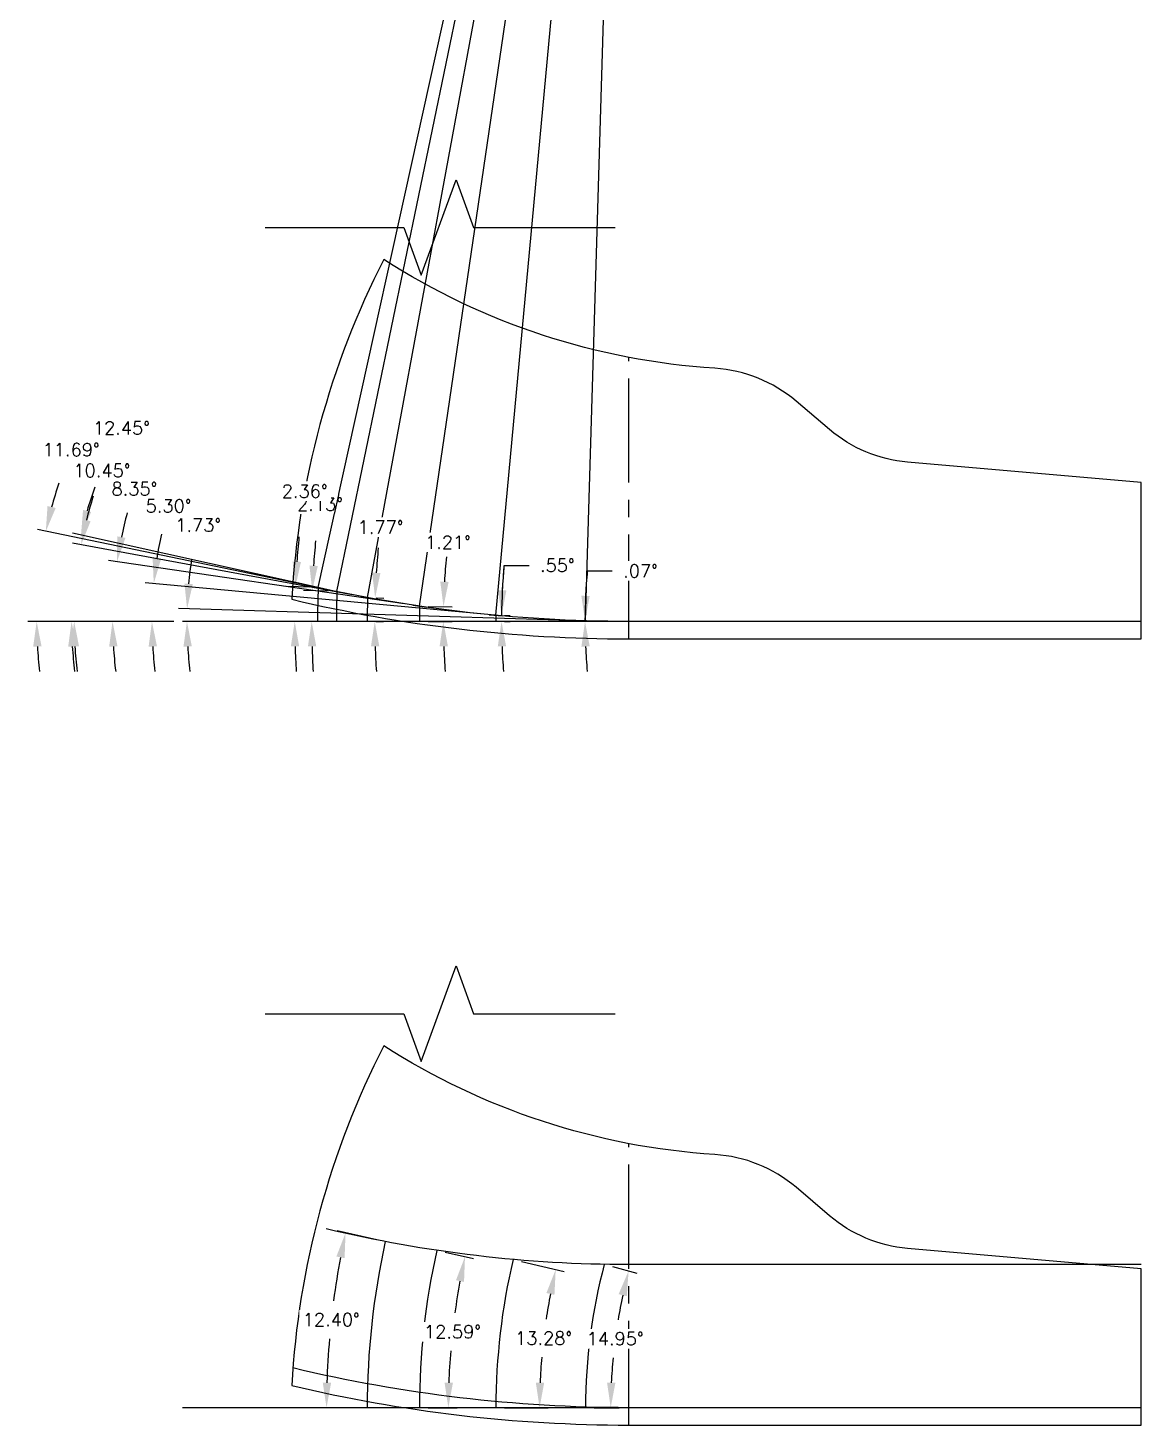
# Model space of a CAD drawing. Extents: x 34 to 150, y -20 to 22.
# Drawn here: x 141.5 to 149.52, y -20.41 to -10.35 of the extents above; entities that cross this region are included whole.
import ezdxf

# ---------------------------------------------------------------- set-up
doc = ezdxf.new("R2010")
doc.units = 0
doc.header["$MEASUREMENT"] = 0
doc.header["$PDMODE"] = 35
doc.linetypes.add('CENTER2', pattern=[1.125, 0.75, -0.125, 0.125, -0.125])
doc.layers.get('0').update_dxf_attribs({"linetype": 'CONTINUOUS'})
doc.layers.get('Defpoints').update_dxf_attribs({"color": 10, "linetype": 'CONTINUOUS'})
for name, color, linetype in [('CLine', 5, 'CENTER2'), ('Dims', 4, 'CONTINUOUS'), ('TEXT', 3, 'CONTINUOUS')]:
    doc.layers.add(name, color=color, linetype=linetype)
doc.styles.add('RomanS', font='romans')
doc.dimstyles.get("Standard").update_dxf_attribs({"dimtxt": 0.094, "dimasz": 0.18, "dimexe": 0.0625, "dimexo": 0.0625, "dimgap": 0.09, "dimtad": 0, "dimtih": 1, "dimtoh": 1, "dimdec": 4, "dimzin": 4, "dimdsep": 46, "dimtxsty": 'RomanS', "dimcen": 0.09, "dimazin": 1, "dimtfac": 1, "dimtdec": 4, "dimtofl": 0, "dimtmove": 0, "dimatfit": 1, "dimfxl": 1, "dimtfill": 1, "dimtolj": 1, "dimtzin": 0, "dimarcsym": 0})

# ---------------------------------------------------------------- blocks, each defined once
blk = doc.blocks.new('*D520')
at = {"layer": 'Defpoints', "color": 0, "transparency": 16777216}
for p in [(144.872, -14.577), (144.871, -14.621), (144.912, -14.606), (149.517, -14.621)]:
    blk.add_point(p, dxfattribs=at)
at = {"layer": 'Dims', "color": 0, "lineweight": -2, "transparency": 16777216}
for p, q in [((144.93, -14.217), (145.11, -14.217)), ((144.934, -14.577), (144.975, -14.578)), ((144.934, -14.621), (144.974, -14.621))]:
    blk.add_line(p, q, dxfattribs=at)
for start, end in [(174.9733, 179.4538), (174.9742, 177.214), (182.2398, 184.4796)]:
    blk.add_arc((149.517, -14.621), 4.605, start, end, dxfattribs=at)
at = {"layer": 'Dims', "color": 0, "transparency": 16777216}
for points in [[(144.947, -14.398), (144.887, -14.396), (144.912, -14.577)], [(144.885, -14.801), (144.945, -14.8), (144.912, -14.621)]]:
    blk.add_solid(points, dxfattribs=at)
at = {"layer": 'Dims', "color": 0, "transparency": 16777216, "insert": (145.314, -14.217), "char_height": 0.094, "attachment_point": 5, "style": 'RomanS', "bg_fill": 3, "box_fill_scale": 1.25, "bg_fill_color": 256, "bg_fill_true_color": 13158600, "bg_fill_transparency": 0}
blk.add_mtext('\\A1;.55°', dxfattribs=at)
blk = doc.blocks.new('*D521')
at = {"layer": 'Defpoints', "color": 0, "transparency": 16777216}
for p in [(144.322, -14.511), (144.493, -14.585), (144.321, -14.621), (149.517, -14.621)]:
    blk.add_point(p, dxfattribs=at)
at = {"layer": 'Dims', "color": 0, "lineweight": -2, "transparency": 16777216}
for p, q in [((144.384, -14.512), (144.557, -14.516)), ((144.383, -14.621), (144.556, -14.621))]:
    blk.add_line(p, q, dxfattribs=at)
for start, end in [(174.6799, 176.733), (182.0531, 184.1061)]:
    blk.add_arc((149.517, -14.621), 5.024, start, end, dxfattribs=at)
at = {"layer": 'Dims', "color": 0, "transparency": 16777216}
for points in [[(144.531, -14.336), (144.471, -14.333), (144.494, -14.514)], [(144.466, -14.801), (144.526, -14.8), (144.493, -14.621)]]:
    blk.add_solid(points, dxfattribs=at)
at = {"layer": 'Dims', "color": 0, "transparency": 16777216, "insert": (144.526, -14.051), "char_height": 0.094, "attachment_point": 5, "style": 'RomanS', "bg_fill": 3, "box_fill_scale": 1.25, "bg_fill_color": 256, "bg_fill_true_color": 13158600, "bg_fill_transparency": 0}
blk.add_mtext('\\A1;1.21°', dxfattribs=at)
blk = doc.blocks.new('*D522')
at = {"layer": 'Defpoints', "color": 0, "transparency": 16777216}
for p in [(143.948, -14.449), (143.999, -14.564), (143.945, -14.621), (149.517, -14.621)]:
    blk.add_point(p, dxfattribs=at)
at = {"layer": 'Dims', "color": 0, "lineweight": -2, "transparency": 16777216}
for p, q in [((144.01, -14.451), (144.064, -14.452)), ((144.007, -14.621), (144.062, -14.621))]:
    blk.add_line(p, q, dxfattribs=at)
for start, end in [(174.492, 176.3613), (181.8693, 183.7385)]:
    blk.add_arc((149.517, -14.621), 5.518, start, end, dxfattribs=at)
at = {"layer": 'Dims', "color": 0, "transparency": 16777216}
for points in [[(144.04, -14.272), (143.98, -14.269), (144.002, -14.451)], [(143.972, -14.801), (144.032, -14.8), (143.999, -14.621)]]:
    blk.add_solid(points, dxfattribs=at)
at = {"layer": 'Dims', "color": 0, "transparency": 16777216, "insert": (144.041, -13.942), "char_height": 0.094, "attachment_point": 5, "style": 'RomanS', "bg_fill": 3, "box_fill_scale": 1.25, "bg_fill_color": 256, "bg_fill_true_color": 13158600, "bg_fill_transparency": 0}
blk.add_mtext('\\A1;1.77°', dxfattribs=at)
blk = doc.blocks.new('*D523')
at = {"layer": 'Defpoints', "color": 0, "transparency": 16777216}
for p in [(143.727, -14.406), (143.546, -14.547), (143.723, -14.621), (149.517, -14.621)]:
    blk.add_point(p, dxfattribs=at)
at = {"layer": 'Dims', "color": 0, "lineweight": -2, "transparency": 16777216}
for p, q in [((143.664, -14.403), (143.487, -14.397)), ((143.66, -14.621), (143.483, -14.621))]:
    blk.add_line(p, q, dxfattribs=at)
for start, end in [(174.4168, 176.1439), (181.7271, 183.4542)]:
    blk.add_arc((149.517, -14.621), 5.972, start, end, dxfattribs=at)
at = {"layer": 'Dims', "color": 0, "transparency": 16777216}
for points in [[(143.589, -14.221), (143.529, -14.218), (143.549, -14.399)], [(143.518, -14.801), (143.578, -14.8), (143.545, -14.621)]]:
    blk.add_solid(points, dxfattribs=at)
at = {"layer": 'Dims', "color": 0, "transparency": 16777216, "insert": (143.605, -13.777), "char_height": 0.094, "attachment_point": 5, "style": 'RomanS', "bg_fill": 3, "box_fill_scale": 1.25, "bg_fill_color": 256, "bg_fill_true_color": 13158600, "bg_fill_transparency": 0}
blk.add_mtext('\\A1;2.13°', dxfattribs=at)
blk = doc.blocks.new('*D524')
at = {"layer": 'Defpoints', "color": 0, "transparency": 16777216}
for p in [(142.397, -14.53), (144.822, -14.572), (144.921, -14.581), (142.615, -14.621), (145.829, -14.621)]:
    blk.add_point(p, dxfattribs=at)
at = {"layer": 'Dims', "color": 0, "lineweight": -2, "transparency": 16777216}
for p, q in [((144.76, -14.566), (142.346, -14.342)), ((142.552, -14.621), (142.333, -14.621))]:
    blk.add_line(p, q, dxfattribs=at)
for start, end in [(167.7207, 171.2126), (183.4919, 186.9838)]:
    blk.add_arc((145.349, -14.621), 2.954, start, end, dxfattribs=at)
at = {"layer": 'Dims', "color": 0, "transparency": 16777216}
for points in [[(142.46, -14.173), (142.4, -14.166), (142.408, -14.348)], [(142.371, -14.802), (142.431, -14.8), (142.395, -14.621)]]:
    blk.add_solid(points, dxfattribs=at)
at = {"layer": 'Dims', "color": 0, "transparency": 16777216, "insert": (142.515, -13.789), "char_height": 0.094, "attachment_point": 5, "style": 'RomanS', "bg_fill": 3, "box_fill_scale": 1.25, "bg_fill_color": 256, "bg_fill_true_color": 13158600, "bg_fill_transparency": 0}
blk.add_mtext('\\A1;5.30°', dxfattribs=at)
blk = doc.blocks.new('*D525')
at = {"layer": 'Defpoints', "color": 0, "transparency": 16777216}
for p in [(142.115, -14.477), (144.272, -14.504), (144.371, -14.518), (142.615, -14.621), (145.829, -14.621)]:
    blk.add_point(p, dxfattribs=at)
at = {"layer": 'Dims', "color": 0, "lineweight": -2, "transparency": 16777216}
for p, q in [((144.211, -14.494), (142.081, -14.182)), ((142.552, -14.621), (142.049, -14.621))]:
    blk.add_line(p, q, dxfattribs=at)
for start, end in [(164.6773, 168.1617), (183.4844, 186.9689)]:
    blk.add_arc((145.072, -14.621), 2.96, start, end, dxfattribs=at)
at = {"layer": 'Dims', "color": 0, "transparency": 16777216}
for points in [[(142.204, -14.019), (142.145, -14.008), (142.143, -14.191)], [(142.087, -14.802), (142.147, -14.8), (142.111, -14.621)]]:
    blk.add_solid(points, dxfattribs=at)
at = {"layer": 'Dims', "color": 0, "transparency": 16777216, "insert": (142.269, -13.666), "char_height": 0.094, "attachment_point": 5, "style": 'RomanS', "bg_fill": 3, "box_fill_scale": 1.25, "bg_fill_color": 256, "bg_fill_true_color": 13158600, "bg_fill_transparency": 0}
blk.add_mtext('\\A1;8.35°', dxfattribs=at)
blk = doc.blocks.new('*D526')
at = {"layer": 'Defpoints', "color": 0, "transparency": 16777216}
for p in [(141.84, -14.436), (143.898, -14.44), (143.997, -14.458), (142.615, -14.621), (145.829, -14.621)]:
    blk.add_point(p, dxfattribs=at)
at = {"layer": 'Dims', "color": 0, "lineweight": -2, "transparency": 16777216}
for p, q in [((143.837, -14.428), (141.824, -14.057)), ((142.552, -14.621), (141.772, -14.621))]:
    blk.add_line(p, q, dxfattribs=at)
for start, end in [(162.778, 166.1647), (183.3866, 186.7733)]:
    blk.add_arc((144.881, -14.621), 3.046, start, end, dxfattribs=at)
at = {"layer": 'Dims', "color": 0, "transparency": 16777216}
for points in [[(141.953, -13.899), (141.894, -13.886), (141.885, -14.069)], [(141.81, -14.802), (141.87, -14.8), (141.835, -14.621)]]:
    blk.add_solid(points, dxfattribs=at)
at = {"layer": 'Dims', "color": 0, "transparency": 16777216, "insert": (142.035, -13.534), "char_height": 0.094, "attachment_point": 5, "style": 'RomanS', "bg_fill": 3, "box_fill_scale": 1.25, "bg_fill_color": 256, "bg_fill_true_color": 13158600, "bg_fill_transparency": 0}
blk.add_mtext('\\A1;10.45°', dxfattribs=at)
blk = doc.blocks.new('*D527')
at = {"layer": 'Defpoints', "color": 0, "transparency": 16777216}
for p in [(141.572, -14.403), (143.678, -14.396), (143.776, -14.416), (142.615, -14.621), (145.829, -14.621)]:
    blk.add_point(p, dxfattribs=at)
at = {"layer": 'Dims', "color": 0, "lineweight": -2, "transparency": 16777216}
for p, q in [((143.617, -14.383), (141.57, -13.959)), ((142.552, -14.621), (141.502, -14.621))]:
    blk.add_line(p, q, dxfattribs=at)
for start, end in [(161.8672, 165.0881), (183.2209, 186.4418)]:
    blk.add_arc((144.767, -14.621), 3.202, start, end, dxfattribs=at)
at = {"layer": 'Dims', "color": 0, "transparency": 16777216}
for points in [[(141.702, -13.804), (141.643, -13.79), (141.631, -13.972)], [(141.54, -14.802), (141.6, -14.8), (141.565, -14.621)]]:
    blk.add_solid(points, dxfattribs=at)
at = {"layer": 'Dims', "color": 0, "transparency": 16777216, "insert": (141.813, -13.384), "char_height": 0.094, "attachment_point": 5, "style": 'RomanS', "bg_fill": 3, "box_fill_scale": 1.25, "bg_fill_color": 256, "bg_fill_true_color": 13158600, "bg_fill_transparency": 0}
blk.add_mtext('\\A1;11.69°', dxfattribs=at)
blk = doc.blocks.new('*D538')
at = {"layer": 'Defpoints', "color": 0, "transparency": 16777216}
for p in [(142.615, -14.621), (142.647, -14.59), (145.467, -14.615), (145.567, -14.618), (145.829, -14.621)]:
    blk.add_point(p, dxfattribs=at)
at = {"layer": 'Dims', "color": 0, "lineweight": -2, "transparency": 16777216}
blk.add_line((145.404, -14.613), (142.586, -14.528), dxfattribs=at)
for start, end in [(171.4568, 174.8655), (183.4087, 186.8173)]:
    blk.add_arc((145.673, -14.621), 3.026, start, end, dxfattribs=at)
at = {"layer": 'Dims', "color": 0, "transparency": 16777216}
for points in [[(142.689, -14.352), (142.629, -14.348), (142.648, -14.53)], [(142.622, -14.802), (142.682, -14.8), (142.647, -14.621)]]:
    blk.add_solid(points, dxfattribs=at)
at = {"layer": 'Dims', "color": 0, "transparency": 16777216, "insert": (142.728, -13.927), "char_height": 0.094, "attachment_point": 5, "style": 'RomanS', "bg_fill": 3, "box_fill_scale": 1.25, "bg_fill_color": 256, "bg_fill_true_color": 13158600, "bg_fill_transparency": 0}
blk.add_mtext('\\A1;1.73°', dxfattribs=at)
blk = doc.blocks.new('*D539')
at = {"layer": 'Defpoints', "color": 0, "transparency": 16777216}
for p in [(145.513, -14.619), (145.517, -14.616), (145.517, -14.621), (149.517, -14.621)]:
    blk.add_point(p, dxfattribs=at)
at = {"layer": 'Dims', "color": 0, "lineweight": -2, "transparency": 16777216}
for p, q in [((145.529, -14.257), (145.709, -14.257)), ((145.454, -14.616), (145.45, -14.616)), ((145.454, -14.621), (145.45, -14.621))]:
    blk.add_line(p, q, dxfattribs=at)
for start, end in [(174.7795, 179.9326), (174.7808, 177.3567), (182.5759, 185.1518)]:
    blk.add_arc((149.517, -14.621), 4.004, start, end, dxfattribs=at)
at = {"layer": 'Dims', "color": 0, "transparency": 16777216}
for points in [[(145.547, -14.437), (145.487, -14.436), (145.513, -14.616)], [(145.487, -14.802), (145.547, -14.8), (145.513, -14.621)]]:
    blk.add_solid(points, dxfattribs=at)
at = {"layer": 'Dims', "color": 0, "transparency": 16777216, "insert": (145.913, -14.257), "char_height": 0.094, "attachment_point": 5, "style": 'RomanS', "bg_fill": 3, "box_fill_scale": 1.25, "bg_fill_color": 256, "bg_fill_true_color": 13158600, "bg_fill_transparency": 0}
blk.add_mtext('\\A1;.07°', dxfattribs=at)
blk = doc.blocks.new('*D564')
at = {"layer": 'Defpoints', "color": 0, "transparency": 16777216}
for p in [(143.544, -14.366), (141.824, -14.412), (143.641, -14.388), (142.615, -14.621), (145.829, -14.621)]:
    blk.add_point(p, dxfattribs=at)
at = {"layer": 'Dims', "color": 0, "lineweight": -2, "transparency": 16777216}
for p, q in [((143.482, -14.353), (141.823, -13.986)), ((142.552, -14.621), (141.754, -14.621))]:
    blk.add_line(p, q, dxfattribs=at)
for start, end in [(160.3895, 163.9693), (183.5798, 187.1597)]:
    blk.add_arc((144.697, -14.621), 2.881, start, end, dxfattribs=at)
at = {"layer": 'Dims', "color": 0, "transparency": 16777216}
for points in [[(141.957, -13.833), (141.899, -13.818), (141.884, -14)], [(141.792, -14.802), (141.852, -14.8), (141.816, -14.621)]]:
    blk.add_solid(points, dxfattribs=at)
at = {"layer": 'Dims', "color": 0, "transparency": 16777216, "insert": (142.175, -13.228), "char_height": 0.094, "attachment_point": 5, "style": 'RomanS', "bg_fill": 3, "box_fill_scale": 1.25, "bg_fill_color": 256, "bg_fill_true_color": 13158600, "bg_fill_transparency": 0}
blk.add_mtext('\\A1;12.45°', dxfattribs=at)
blk = doc.blocks.new('*D565')
at = {"layer": 'Defpoints', "color": 0, "transparency": 16777216}
for p in [(143.592, -14.377), (143.423, -14.537), (143.587, -14.621), (149.517, -14.621)]:
    blk.add_point(p, dxfattribs=at)
at = {"layer": 'Dims', "color": 0, "lineweight": -2, "transparency": 16777216}
for p, q in [((143.53, -14.374), (143.366, -14.368)), ((143.525, -14.621), (143.36, -14.621))]:
    blk.add_line(p, q, dxfattribs=at)
for start, end in [(174.2566, 175.949), (181.6924, 183.3849)]:
    blk.add_arc((149.517, -14.621), 6.094, start, end, dxfattribs=at)
at = {"layer": 'Dims', "color": 0, "transparency": 16777216}
for points in [[(143.468, -14.192), (143.408, -14.189), (143.428, -14.37)], [(143.395, -14.801), (143.455, -14.8), (143.423, -14.621)]]:
    blk.add_solid(points, dxfattribs=at)
at = {"layer": 'Dims', "color": 0, "transparency": 16777216, "insert": (143.495, -13.683), "char_height": 0.094, "attachment_point": 5, "style": 'RomanS', "bg_fill": 3, "box_fill_scale": 1.25, "bg_fill_color": 256, "bg_fill_true_color": 13158600, "bg_fill_transparency": 0}
blk.add_mtext('\\A1;2.36°', dxfattribs=at)
blk = doc.blocks.new('*D599')
at = {"layer": 'Defpoints', "color": 0, "transparency": 16777216}
for p in [(145.652, -19.25), (145.755, -19.621), (145.517, -20.282), (149.517, -20.282)]:
    blk.add_point(p, dxfattribs=at)
at = {"layer": 'TEXT', "color": 0, "lineweight": -2, "transparency": 16777216}
for p, q in [((145.712, -19.266), (145.887, -19.313)), ((145.579, -20.282), (145.76, -20.282))]:
    blk.add_line(p, q, dxfattribs=at)
for start, end in [(167.7539, 170.4483), (174.5951, 177.2994)]:
    blk.add_arc((149.517, -20.282), 3.819, start, end, dxfattribs=at)
at = {"layer": 'TEXT', "color": 0, "transparency": 16777216}
for points in [[(145.755, -19.464), (145.814, -19.479), (145.827, -19.297)], [(145.732, -20.102), (145.672, -20.101), (145.698, -20.282)]]:
    blk.add_solid(points, dxfattribs=at)
at = {"layer": 'TEXT', "color": 0, "transparency": 16777216, "insert": (145.73, -19.785), "char_height": 0.094, "attachment_point": 5, "style": 'RomanS', "bg_fill": 3, "box_fill_scale": 1.25, "bg_fill_color": 256, "bg_fill_true_color": 13158600, "bg_fill_transparency": 0}
blk.add_mtext('\\A1;14.95°', dxfattribs=at)
blk = doc.blocks.new('*D600')
at = {"layer": 'Defpoints', "color": 0, "transparency": 16777216}
for p in [(144.996, -19.214), (145.237, -19.615), (144.871, -20.282), (149.517, -20.282)]:
    blk.add_point(p, dxfattribs=at)
at = {"layer": 'TEXT', "color": 0, "lineweight": -2, "transparency": 16777216}
for p, q in [((145.057, -19.229), (145.362, -19.301)), ((144.934, -20.282), (145.248, -20.282))]:
    blk.add_line(p, q, dxfattribs=at)
for start, end in [(169.0991, 171.5305), (175.1804, 177.6185)]:
    blk.add_arc((149.517, -20.282), 4.331, start, end, dxfattribs=at)
at = {"layer": 'TEXT', "color": 0, "transparency": 16777216}
for points in [[(145.235, -19.456), (145.293, -19.469), (145.302, -19.287)], [(145.219, -20.102), (145.159, -20.101), (145.186, -20.282)]]:
    blk.add_solid(points, dxfattribs=at)
at = {"layer": 'TEXT', "color": 0, "transparency": 16777216, "insert": (145.215, -19.781), "char_height": 0.094, "attachment_point": 5, "style": 'RomanS', "bg_fill": 3, "box_fill_scale": 1.25, "bg_fill_color": 256, "bg_fill_true_color": 13158600, "bg_fill_transparency": 0}
blk.add_mtext('\\A1;13.28°', dxfattribs=at)
blk = doc.blocks.new('*D601')
at = {"layer": 'Defpoints', "color": 0, "transparency": 16777216}
for p in [(144.446, -19.149), (144.583, -19.553), (144.321, -20.282), (149.517, -20.282)]:
    blk.add_point(p, dxfattribs=at)
at = {"layer": 'TEXT', "color": 0, "lineweight": -2, "transparency": 16777216}
for p, q in [((144.507, -19.162), (144.71, -19.208)), ((144.383, -20.282), (144.592, -20.282))]:
    blk.add_line(p, q, dxfattribs=at)
for start, end in [(169.4735, 172.1168), (175.284, 177.9321)]:
    blk.add_arc((149.517, -20.282), 4.988, start, end, dxfattribs=at)
at = {"layer": 'TEXT', "color": 0, "transparency": 16777216}
for points in [[(144.584, -19.364), (144.642, -19.376), (144.649, -19.194)], [(144.562, -20.102), (144.502, -20.101), (144.529, -20.282)]]:
    blk.add_solid(points, dxfattribs=at)
at = {"layer": 'TEXT', "color": 0, "transparency": 16777216, "insert": (144.559, -19.735), "char_height": 0.094, "attachment_point": 5, "style": 'RomanS', "bg_fill": 3, "box_fill_scale": 1.25, "bg_fill_color": 256, "bg_fill_true_color": 13158600, "bg_fill_transparency": 0}
blk.add_mtext('\\A1;12.59°', dxfattribs=at)
blk = doc.blocks.new('*D602')
at = {"layer": 'Defpoints', "color": 0, "transparency": 16777216}
for p in [(144.075, -19.085), (143.713, -19.439), (143.945, -20.282), (149.517, -20.282)]:
    blk.add_point(p, dxfattribs=at)
at = {"layer": 'TEXT', "color": 0, "lineweight": -2, "transparency": 16777216}
for p, q in [((144.014, -19.072), (143.728, -19.009)), ((143.882, -20.282), (143.589, -20.282))]:
    blk.add_line(p, q, dxfattribs=at)
for start, end in [(169.3617, 172.4535), (175.1463, 178.2414)]:
    blk.add_arc((149.517, -20.282), 5.865, start, end, dxfattribs=at)
at = {"layer": 'TEXT', "color": 0, "transparency": 16777216}
for points in [[(143.723, -19.193), (143.782, -19.205), (143.789, -19.023)], [(143.685, -20.102), (143.625, -20.101), (143.652, -20.282)]]:
    blk.add_solid(points, dxfattribs=at)
at = {"layer": 'TEXT', "color": 0, "transparency": 16777216, "insert": (143.686, -19.648), "char_height": 0.094, "attachment_point": 5, "style": 'RomanS', "bg_fill": 3, "box_fill_scale": 1.25, "bg_fill_color": 256, "bg_fill_true_color": 13158600, "bg_fill_transparency": 0}
blk.add_mtext('\\A1;12.40°', dxfattribs=at)

msp = doc.modelspace()

# ---------------------------------------------------------------- linework, layer by layer
at = {"color": 0}
for p, q in [((145.82921, -14.62088), (142.6148, -14.62088)), ((145.82921, -20.28161), (142.6148, -20.28161))]:
    msp.add_line(p, q, dxfattribs=at)
at = {"linetype": 'Continuous', "flags": 128}
for points in [[(143.20953, -11.78396), (144.20953, -11.78396), (144.33453, -12.12739), (144.58453, -11.44052), (144.70953, -11.78396), (145.73039, -11.78396)], [(143.20953, -17.44468), (144.20953, -17.44468), (144.33453, -17.78812), (144.58453, -17.10125), (144.70953, -17.44468), (145.73039, -17.44468)]]:
    msp.add_lwpolyline(points, dxfattribs=at)
at = {"color": 0, "flags": 128}
for points in [[(146.44846, -12.79824, -0.12752335), (144.06414, -12.01506, 0.10457938), (143.40137, -14.46134, 0.05839981), (145.82921, -14.74588), (149.51671, -14.74588), (149.51671, -13.62088), (147.83431, -13.47369, -0.15554789), (147.2738, -13.23942), (147.03248, -13.03429, 0.16158945)], [(146.44846, -18.45897, -0.12752335), (144.06414, -17.67578, 0.10457938), (143.40137, -20.12206, 0.05839981), (145.82921, -20.40661), (149.51671, -20.40661), (149.51671, -19.28161), (147.83431, -19.13441, -0.15554789), (147.2738, -18.90015), (147.03248, -18.69501, 0.16158945)]]:
    msp.add_lwpolyline(points, format="xyb", close=True, dxfattribs=at)
at = {"layer": 'CLine'}
for p, q in [((145.82921, -14.74588), (145.82921, -12.7197)), ((145.82921, -20.40661), (145.82921, -18.38043))]:
    msp.add_line(p, q, dxfattribs=at)
at = {"layer": 'CLine', "color": 1, "linetype": 'Continuous', "flags": 128}
for points in [[(149.51671, -14.62088), (145.82921, -14.62088, -0.0589088), (143.4098, -14.33484)], [(149.51671, -19.25161), (145.82921, -19.25161, -0.0589088), (143.64999, -18.99396, -0.0589088)], [(149.51671, -20.28161), (145.82921, -20.28161, -0.0589088), (143.4098, -19.99556)]]:
    msp.add_lwpolyline(points, format="xyb", dxfattribs=at)
at = {"layer": 'Dims'}
for p, q in [((143.72688, -14.40565), (145.82921, -4.24588)), ((143.94765, -14.44884), (145.82921, -4.24588)), ((144.32186, -14.5108), (145.82921, -4.24588)), ((144.87168, -14.5766), (145.82921, -4.24588)), ((143.67792, -14.39551), (143.77585, -14.41578)), ((143.89848, -14.43977), (143.99682, -14.45791)), ((144.27239, -14.50353), (144.37133, -14.51806)), ((144.82189, -14.57198), (144.92147, -14.58121))]:
    msp.add_line(p, q, dxfattribs=at)
for radius, start in [(5.79383, 177.871034), (5.57172, 178.230558), (5.19602, 178.786038), (4.64524, 179.453817), (3.99997, 179.932586)]:
    msp.add_arc((149.51671, -14.62088), radius, start, 180, dxfattribs=at)
at = {"layer": 'TEXT'}
for radius, start in [(5.57172, 167.603181), (5.19602, 167.40563), (4.64524, 166.717664), (3.99997, 165.05322)]:
    msp.add_arc((149.51671, -20.28161), radius, start, 180, dxfattribs=at)

# ---------------------------------------------------------------- next in the draw order: dimensions: what is measured, and where the dimension line sits
at = {"layer": 'Dims'}
dim = msp.add_angular_dim_3p(base=(144.91196, -14.60625), center=(149.51671, -14.62088), p1=(144.87168, -14.5766), p2=(144.87147, -14.62088), dimstyle='Standard', dxfattribs=at)
dim.commit()
dim.dimension.update_dxf_attribs({"geometry": '*D520', "text_midpoint": (145.31379, -14.21741)})
at = {"layer": 'TEXT'}
dim = msp.add_angular_dim_3p(base=(145.75516, -19.62074), center=(149.51671, -20.28161), p1=(145.65208, -19.24993), p2=(145.51674, -20.28161), dimstyle='Standard', dxfattribs=at)
dim.commit()
dim.dimension.update_dxf_attribs({"geometry": '*D599', "text_midpoint": (145.73, -19.78486)})

# ---------------------------------------------------------------- next in the draw order: dimensions: what is measured, and where the dimension line sits
at = {"layer": 'Dims'}
dim = msp.add_angular_dim_3p(base=(144.49325, -14.5854), center=(149.51671, -14.62088), p1=(144.32186, -14.5108), p2=(144.3207, -14.62088), dimstyle='Standard', dxfattribs=at)
dim.commit()
dim.dimension.update_dxf_attribs({"geometry": '*D521', "text_midpoint": (144.52554, -14.05114), "dimtype": 165})
at = {"layer": 'TEXT'}
dim = msp.add_angular_dim_3p(base=(145.23737, -19.61493), center=(149.51671, -20.28161), p1=(144.99573, -19.21436), p2=(144.87147, -20.28161), dimstyle='Standard', dxfattribs=at)
dim.commit()
dim.dimension.update_dxf_attribs({"geometry": '*D600', "text_midpoint": (145.21481, -19.78073)})

# ---------------------------------------------------------------- next in the draw order: dimensions: what is measured, and where the dimension line sits
at = {"layer": 'Dims'}
dim = msp.add_angular_dim_3p(base=(143.99946, -14.56408), center=(149.51671, -14.62088), p1=(143.94765, -14.44884), p2=(143.945, -14.62088), dimstyle='Standard', dxfattribs=at)
dim.commit()
dim.dimension.update_dxf_attribs({"geometry": '*D522', "text_midpoint": (144.04104, -13.94243), "dimtype": 165})
at = {"layer": 'TEXT'}
dim = msp.add_angular_dim_3p(base=(144.5826, -19.55333), center=(149.51671, -20.28161), p1=(144.44572, -19.14863), p2=(144.3207, -20.28161), dimstyle='Standard', dxfattribs=at)
dim.commit()
dim.dimension.update_dxf_attribs({"geometry": '*D601', "text_midpoint": (144.55924, -19.73454)})

# ---------------------------------------------------------------- next in the draw order: dimensions: what is measured, and where the dimension line sits
at = {"layer": 'Dims'}
dim = msp.add_angular_dim_3p(base=(143.54558, -14.54692), center=(149.51671, -14.62088), p1=(143.72688, -14.40565), p2=(143.72288, -14.62088), dimstyle='Standard', dxfattribs=at)
dim.commit()
dim.dimension.update_dxf_attribs({"geometry": '*D523', "text_midpoint": (143.60509, -13.7767), "dimtype": 165})
at = {"layer": 'TEXT'}
dim = msp.add_angular_dim_3p(base=(143.7128, -19.43857), center=(149.51671, -20.28161), p1=(144.07491, -19.08546), p2=(143.945, -20.28161), dimstyle='Standard', dxfattribs=at)
dim.commit()
dim.dimension.update_dxf_attribs({"geometry": '*D602', "text_midpoint": (143.68618, -19.64837)})

# ---------------------------------------------------------------- next in the draw order: dimensions: what is measured, and where the dimension line sits
at = {"layer": 'Dims'}
dim = msp.add_angular_dim_2l(base=(142.39688, -14.52989), line1=((145.82921, -14.62088), (142.6148, -14.62088)), line2=((144.82189, -14.57198), (144.92147, -14.58121)), dimstyle='Standard', dxfattribs=at)
dim.commit()
dim.dimension.update_dxf_attribs({"geometry": '*D524', "text_midpoint": (142.51503, -13.78901), "dimtype": 162})

# ---------------------------------------------------------------- next in the draw order: dimensions: what is measured, and where the dimension line sits
dim = msp.add_angular_dim_2l(base=(142.11475, -14.47707), line1=((145.82921, -14.62088), (142.6148, -14.62088)), line2=((144.27239, -14.50353), (144.37133, -14.51806)), dimstyle='Standard', dxfattribs=at)
dim.commit()
dim.dimension.update_dxf_attribs({"geometry": '*D525', "text_midpoint": (142.26939, -13.66627), "dimtype": 162})

# ---------------------------------------------------------------- next in the draw order: dimensions: what is measured, and where the dimension line sits
dim = msp.add_angular_dim_2l(base=(141.84047, -14.43585), line1=((145.82921, -14.62088), (142.6148, -14.62088)), line2=((143.89848, -14.43977), (143.99682, -14.45791)), dimstyle='Standard', dxfattribs=at)
dim.commit()
dim.dimension.update_dxf_attribs({"geometry": '*D526', "text_midpoint": (142.03546, -13.53379), "dimtype": 162})

# ---------------------------------------------------------------- next in the draw order: dimensions: what is measured, and where the dimension line sits
dim = msp.add_angular_dim_2l(base=(141.57202, -14.40323), line1=((145.82921, -14.62088), (142.6148, -14.62088)), line2=((143.67792, -14.39551), (143.77585, -14.41578)), dimstyle='Standard', dxfattribs=at)
dim.commit()
dim.dimension.update_dxf_attribs({"geometry": '*D527', "text_midpoint": (141.81322, -13.38377), "dimtype": 162})

# ---------------------------------------------------------------- next in the draw order: linework, layer by layer
for p, q in [((145.51675, -14.61617), (145.82921, -4.24588)), ((145.46677, -14.61467), (145.56672, -14.61768))]:
    msp.add_line(p, q, dxfattribs=at)
msp.add_arc((149.51671, -14.62088), 3.99997, 179.932586, 180, dxfattribs=at)

# ---------------------------------------------------------------- next in the draw order: dimensions: what is measured, and where the dimension line sits
dim = msp.add_angular_dim_2l(base=(142.64705, -14.590498), line1=((145.829213, -14.62088), (142.614797, -14.62088)), line2=((145.466769, -14.614668), (145.566724, -14.61768)), dimstyle='Standard', dxfattribs=at)
dim.commit()
dim.dimension.update_dxf_attribs({"geometry": '*D538', "text_midpoint": (142.727539, -13.926944), "dimtype": 162})

# ---------------------------------------------------------------- next in the draw order: linework, layer by layer
msp.add_line((143.54351, -14.36609), (143.64116, -14.38765), dxfattribs=at)
msp.add_arc((149.51671, -14.62088), 5.9294, 177.641488, 180, dxfattribs=at)

# ---------------------------------------------------------------- next in the draw order: dimensions: what is measured, and where the dimension line sits
dim = msp.add_angular_dim_3p(base=(145.51263, -14.61931), center=(149.51671, -14.62088), p1=(145.51675, -14.61617), p2=(145.51674, -14.62088), dimstyle='Standard', dxfattribs=at)
dim.commit()
dim.dimension.update_dxf_attribs({"geometry": '*D539', "text_midpoint": (145.91338, -14.25655)})

# ---------------------------------------------------------------- next in the draw order: linework, layer by layer
msp.add_line((143.59234, -14.37687), (145.82921, -4.24588), dxfattribs=at)

# ---------------------------------------------------------------- next in the draw order: dimensions: what is measured, and where the dimension line sits
dim = msp.add_angular_dim_2l(base=(141.82362, -14.41234), line1=((145.82921, -14.62088), (142.6148, -14.62088)), line2=((143.54351, -14.36609), (143.64116, -14.38765)), dimstyle='Standard', dxfattribs=at)
dim.commit()
dim.dimension.update_dxf_attribs({"geometry": '*D564', "text_midpoint": (142.17532, -13.2276), "dimtype": 162})

# ---------------------------------------------------------------- next in the draw order: dimensions: what is measured, and where the dimension line sits
dim = msp.add_angular_dim_3p(base=(143.42338, -14.53727), center=(149.51671, -14.62088), p1=(143.59234, -14.37687), p2=(143.58731, -14.62088), dimstyle='Standard', dxfattribs=at)
dim.commit()
dim.dimension.update_dxf_attribs({"geometry": '*D565', "text_midpoint": (143.49549, -13.6825), "dimtype": 165})

doc.saveas('drawing.dxf')
